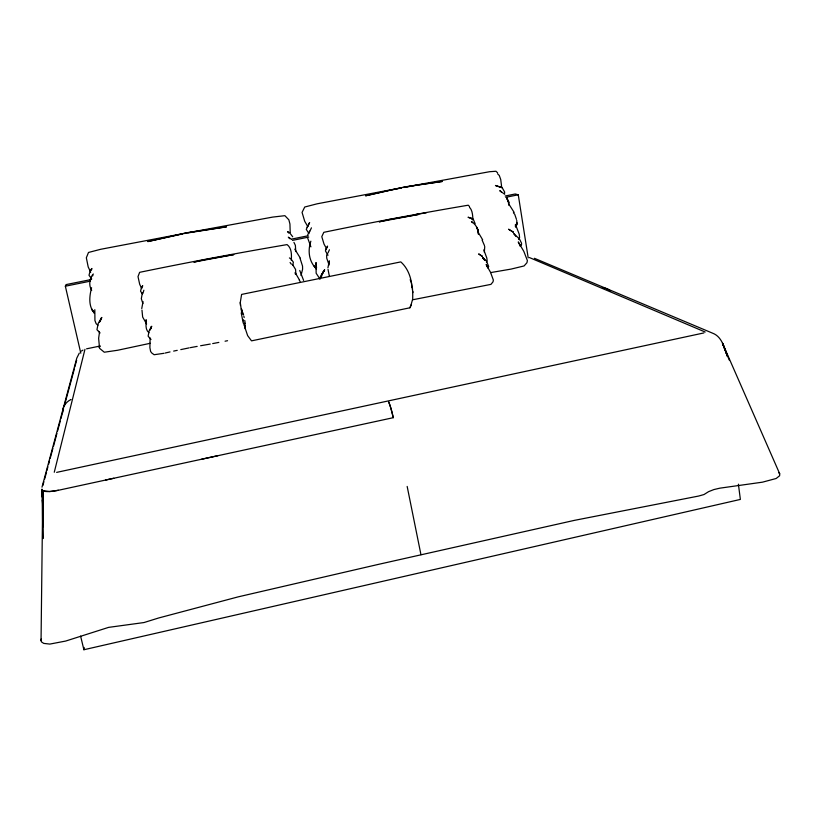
<?xml version="1.0" encoding="UTF-8"?>
<svg xmlns="http://www.w3.org/2000/svg" width="821" height="821" viewBox="0 0 821 821"><rect width="100%" height="100%" fill="white"/><g stroke="black" fill="none" stroke-linecap="round" stroke-linejoin="round"><path stroke-width="1.23" d="M722.593 343.506L779.704 473.789L779.632 475.739L776.173 478.489L762.504 482.163L719.863 488.167L713.901 489.562L708.605 491.646L703.997 494.54L698.63 496.048L574.382 520.37L377.917 564.489L238.193 596.857L158.607 617.997L144.014 622.544L108.588 627.377L65.68 641.057L49.835 644.085L43.739 643.397L41.45 641.878L41.05 640.626L42.795 490.732L41.953 489.131A18.093 4.505 -14 0 0 58.342 490.291L393.228 417.694A17.939 2.227 77.7 0 0 388.549 401.736A17.929 2.217 77.7 0 1 393.228 417.684M295.765 251.554L295.386 245.376L293.939 242.369M241.846 313.55L240.266 302.569L241.61 294.421L400.781 261.899C407.934 268.169 411.537 278.175 411.844 287.442M515.403 226.709L515.455 224.42L519.252 234.283L519.58 237.556L518.646 239.527M291.322 260.339C291.588 254.869 291.886 248.27 287.083 244.596C237.844 252.981 188.563 262.248 139.642 272.326L138.01 276.626L139.683 284.261L141.735 288.643M94.815 309.691L94.938 320.539L96.17 323.731L97.904 325.198M290.203 232.415L289.936 224L288.838 219.792L284.887 215.677L272.654 217.093L188.245 232.651M738.397 484.174L740.368 499.425L83.896 649.739L84.153 647.441M41.05 640.626L41.245 638.984M143.018 301.533L141.756 308.583M141.971 310.112L142.659 317.06L146.59 323.926M310.861 241.2C307.577 250.6 308.87 261.53 316.311 268.724M91.593 287.699C89.427 296.063 88.134 306.295 94.507 313.191L91.624 309.004L94.169 312.893M41.994 487.181L76.784 358.12L79.309 353.081M484.328 252.211L484.749 246.495M516.07 227.335L517.076 222.881L516.019 226.545M54.268 472.249L84.963 349.305M301.009 275.517L302.6 269.175L302.539 266.117L300.024 258.215M42.887 485.447L43.893 481.732M44.56 479.259L46.53 472.167M46.889 470.597L47.895 466.882M48.562 464.409L49.558 460.704M50.225 458.231L52.893 448.328M53.457 446.46L56.906 433.488M57.573 431.004L60.241 421.111M60.908 418.638L63.535 408.766M64.192 406.313L74.311 369.081M74.814 366.946L76.476 360.799A12.099 2.063 -12.5 0 1 76.651 360.481L76.548 360.788M327.918 267.851L329.303 260.832L329.406 263.623M515.978 226.688L516.922 223.425L516.758 220.418M92.67 275.907L93.245 273.947M292.728 265.357L293.364 262.217L290.942 258.82L289.403 257.938M142.946 293.364L143.88 290.203M142.361 292.964L141.315 298.7L142.905 303.606M91.316 270.345L91.921 268.498L90.382 270.201L88.996 275.271L91.706 278.945M142.054 287.658L142.71 285.677L141.602 287.063L140.535 291.157L142.32 293.867M488.126 267.164L487.838 267.985L486.176 264.495L490.537 272.356L493.349 280.043L493.041 281.798L490.937 284.374L412.83 299.747M410.757 305.925L412.717 298.906L412.747 291.27M321.175 277.488L322.212 274.501M319.749 278.709L320.795 275.753L324.675 269.801L321.904 274.512L324.151 270.263L322.561 273.506M150.51 329.17L151.454 326.584L149.966 330.011L151.731 326.245L149.083 331.037L148.129 336.179L151.013 339.463M100.224 321.083L101.476 317.881L99.464 322.119L101.814 317.45L98.233 323.392L96.95 329.724L100.039 332.987M520.36 246.177L520.75 245.181M486.453 262.433L487.13 260.811L486.832 258.081L483.815 249.892M80.807 353.235L65.352 286.211L66.049 284.6L91.152 279.54M327.959 253.001L329.426 249.748M244.843 327.292L247.624 335.594L251.513 340.859L409.895 307.793L410.541 306.366M409.895 307.793L411.362 304.581M309.548 231.871L311.446 227.838M327.415 253.884L326.625 255.485L326.737 258.204L329.098 265.029M307.68 234.898L309.64 231.091M92.363 275.056C89.376 279.561 88.689 285.626 91.685 290.316M520.227 246.351L521.561 244.422L521.52 243.149L519.477 239.003L513.741 233.575L515.937 236.407M81.423 351.08L82.942 350.115M98.879 347.16L99.864 346.544M165.195 353.03L170.029 351.922M201.617 459.226L217.852 455.696M105.581 480.039L113.801 478.263M389.606 190.298L365.581 195.798L405.122 186.86L442.252 181.462L417.017 185.136M56.639 472.383L703.864 332.936M70.945 399.529L70.986 399.519A15.045 14.419 2.1 0 0 62.54 412.46M602.347 287.781L602.378 287.771A14.326 13.454 -57 0 1 610.547 291.096M245.263 323.7L243.385 323.566M173.652 351.09L177.223 350.351M180.794 349.613L189.117 347.878M242.883 312.565L241.22 312.904L243.18 322.797M86.585 348.822L100.347 345.969M150.243 343.291L117.639 350.259L104.288 352.219L99.557 348.32L98.633 338.324L99.505 332.105L98.653 331.325M291.896 239.034L308.214 235.75M505.202 196.003L515.239 193.982L518.267 194.793L528.201 257.845M65.352 286.211L90.443 281.141M292.44 240.379L308.747 237.084M505.715 197.327L518.267 194.793M58.414 490.26L49.681 491.522L42.795 490.732L42.641 527.215L42.641 490.619L42.918 538.566M225.067 341.197L227.561 340.715M390.775 190.041L401.52 187.958M182.139 234.026L147.77 241.579L186.901 232.733L226.534 226.822L188.266 232.856M184.581 233.554L187.034 233.072M212.69 343.589L218.848 342.408M401.633 187.742L317.132 203.813L304.735 207.015L302.066 212.403L304.714 221.28L307.67 226.37L307.187 227.355L309.62 222.553L306.254 229.346L309.014 233.667M187.044 232.866L100.655 249.297L88.494 252.458L86.338 257.784L88.196 266.948L90.71 272.203M190.267 347.663L197.163 346.39M402.803 187.516L489.583 171.712L495.987 171.261L497.598 172.81M490.742 272.572L511.124 269.083L524.075 265.942L526.949 262.72L527.39 260.585L523.829 251.39L518.256 241.928L519.837 245.12M403.911 187.486L415.826 185.351M469.499 206.523L468.257 205.199C420.013 213.347 371.728 222.419 323.802 232.322L321.791 236.674L324.028 244.114L326.399 248.404L326.07 249.204L327.558 246.105L325.403 250.857L328.02 255.28M200.601 345.744L210.227 344.061M416.185 214.384L426.232 212.834M163.984 353.307L154.122 354.723L151.762 352.989L150.623 351.47L149.894 347.642L150.12 338.18L149.453 337.523M410.151 279.735L411.3 282.116M534.389 258.287L712.515 333.141C722.039 336.62 724.338 347.858 727.344 356.232M529.381 257.537L705.208 332.033M500.092 186.726L501.026 187.383L495.443 185.484L502.175 187.701L504.617 191.95L504.628 193.294M504.699 194.279L499.773 190.636L501.354 192.032M289.495 237.813L291.455 239.434M472.639 222.686L471.428 221.578C475.564 224.123 478.427 228.813 478.438 233.708M148.909 332.71C145.05 329.652 146.148 324.038 146.087 319.718L146.456 321.534M497.639 173.867L499.271 175.458L500.738 179.553L501.744 187.701M469.55 207.303C472.414 210.309 472.65 214.989 472.875 218.961M485.19 260.442L482.635 257.548L486.412 261.047L488.721 266.548M484.411 259.559L482.851 257.794L484.339 259.877M778.78 472.732L779.704 473.789M513.402 212.793L514.736 214.332L516.46 219.351M288.807 233.102L287.545 231.625L289.556 232.641L292.717 236.787M320.046 279.161L316.147 273.229L316.013 262.515L316.537 267.923M288.304 237.115L289.577 238.695M316.28 268.641L314.135 265.942L316.208 268.908M292.512 264.506L295.55 269.401L295.919 274.491M482.101 240.071L484.503 245.633M290.08 262.525L291.373 264.239M514.162 212.413L508.63 203.741L508.538 201.463L506.69 197.84L508.64 202.53L508.722 205.219M482.666 239.814L478.335 232.548L478.243 230.629L476.488 227.109L477.832 229.562M294.76 249.143L300.219 257.948M299.275 280.115L300.096 281.5M506.69 197.84L508.64 202.53L508.538 201.463L508.548 203.752M472.506 219.884L471.613 218.222L472.321 218.786L468.052 217.226L473.204 219.074L475.154 223.681M310.913 246.864L307.711 238.162M299.747 270.478L303.626 280.454M476.775 227.622L478.335 231.46L478.243 230.629L478.315 234.159M722.542 343.383L729.212 360.009M299.439 279.951L295.18 272.603L295.468 274.409M722.501 343.25L727.498 356.129M722.459 343.127L727.447 356.314M242.072 310.728L241.374 308.778L242.739 314.145M243.293 313.786L243.55 314.854M243.899 323.289L244.586 326.235M244.299 325.075L245.222 328.841M80.602 636.111L83.896 649.739M243.847 316.147L244.155 317.573M243.047 319.461L243.375 320.929M407.165 486.432L420.957 554.688M411.372 282.342L412.881 292.594M244.74 320.436L245.14 322.684M244.617 323.146L245.325 327.312L245.212 325.783M329.344 276.143L328.031 269.401M412.47 288.551L412.553 289.423M240.266 302.569L240.461 305.494M41.933 489.737L42.302 497.362M42.435 499.897L43.113 513.864M42.302 496.202L42.004 489.87L42.908 538.422M42.476 499.989L43.082 512.643M203.587 259.888L193.879 262.104L233.852 254.582L203.587 259.888M389.667 219.453L379.179 221.834L418.341 214.486L389.667 219.453M512.612 231.625L508.568 229.223L513.443 232.251L512.612 231.625M481.753 255.936L478.643 253.915L482.379 256.439L481.753 255.936"/></g></svg>
